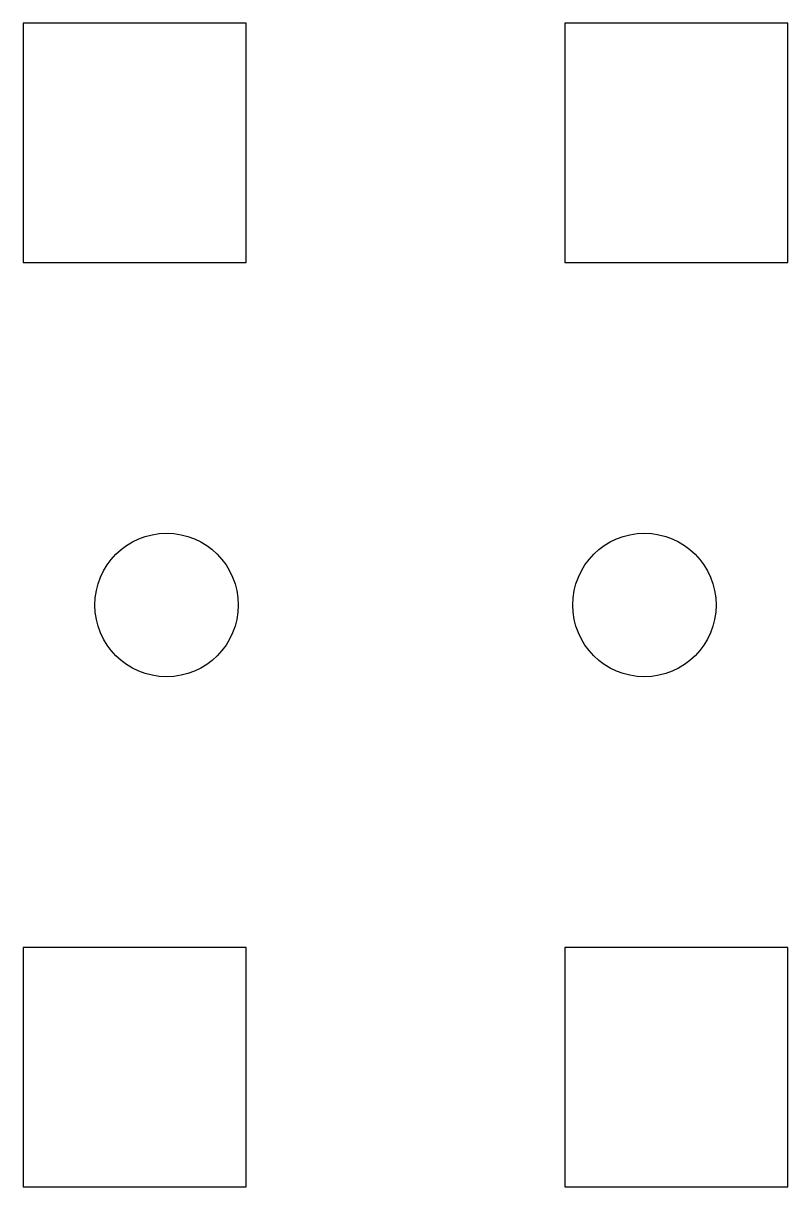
# Model space of a CAD drawing. Header units: millimetres. Extents: x -2.4 to 2.4, y -3.65 to 3.65.
import ezdxf

# ---------------------------------------------------------------- set-up
doc = ezdxf.new("R2010")
doc.units = ezdxf.units.MM
doc.layers.add('Sketch', color=7, linetype='CONTINUOUS')

msp = doc.modelspace()

# ---------------------------------------------------------------- linework, layer by layer
at = {"layer": 'Sketch'}
for p, q in [((-2.4, 3.65), (-2.4, 2.15)), ((-1, 3.65), (-2.4, 3.65)), ((-1, 2.15), (-1, 3.65)), ((1, 3.65), (1, 2.15)), ((2.4, 3.65), (1, 3.65)), ((2.4, 2.15), (2.4, 3.65)), ((-2.4, 2.15), (-1, 2.15)), ((1, 2.15), (2.4, 2.15)), ((-2.4, -2.15), (-2.4, -3.65)), ((-1, -2.15), (-2.4, -2.15)), ((-1, -3.65), (-1, -2.15)), ((1, -2.15), (1, -3.65)), ((2.4, -2.15), (1, -2.15)), ((2.4, -3.65), (2.4, -2.15)), ((-2.4, -3.65), (-1, -3.65)), ((1, -3.65), (2.4, -3.65))]:
    msp.add_line(p, q, dxfattribs=at)
for centre in [(-1.5, 0), (1.5, 0)]:
    msp.add_circle(centre, 0.45, dxfattribs=at)

doc.saveas('drawing.dxf')
